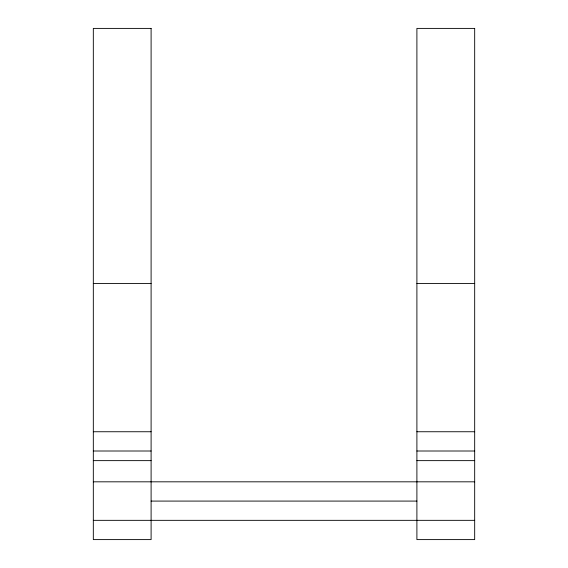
<?xml version="1.0" encoding="UTF-8"?>
<svg xmlns="http://www.w3.org/2000/svg" width="568" height="568" viewBox="0 0 568 568"><rect width="100%" height="100%" fill="white"/><g stroke="black" fill="none" stroke-linecap="round" stroke-linejoin="round"><path stroke-width="0.85" d="M93.322 283.439L151.102 283.439M416.898 283.439L474.678 283.439M93.322 431.744L151.102 431.744M416.898 431.744L474.678 431.744M93.322 451.006L151.102 451.006M416.898 451.006L474.678 451.006M93.322 460.634L151.102 460.634M416.898 460.634L474.678 460.634M93.322 481.82L474.678 481.82M151.102 501.082L416.898 501.082M93.322 520.338L474.678 520.338M151.102 28.4L93.322 28.4L93.322 539.6L151.102 539.6L151.102 28.4M474.678 28.4L416.898 28.4L416.898 539.6L474.678 539.6L474.678 28.4"/></g></svg>
